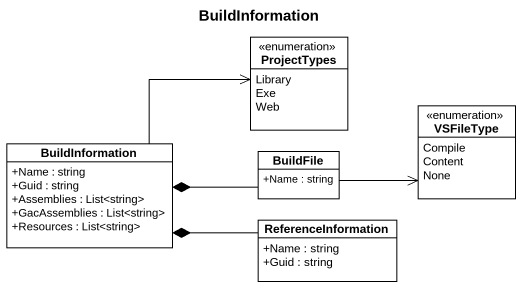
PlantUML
@startuml
title BuildInformation
hide circle
hide empty members
skinparam classAttributeIconSize 0
enum ProjectTypes {
  Library
  Exe
  Web
}
enum VSFileType {
  Compile
  Content
  None
}
class BuildInformation {
  +Name : string
  +Guid : string
  +Assemblies : List<string>
  +GacAssemblies : List<string>
  +Resources : List<string>
}
class BuildFile {
  +Name : string
}
class ReferenceInformation {
  +Name : string
  +Guid : string
}
BuildInformation -right-> ProjectTypes
BuildInformation *-right- BuildFile
BuildInformation *-right- ReferenceInformation
BuildFile -right-> VSFileType
@enduml
